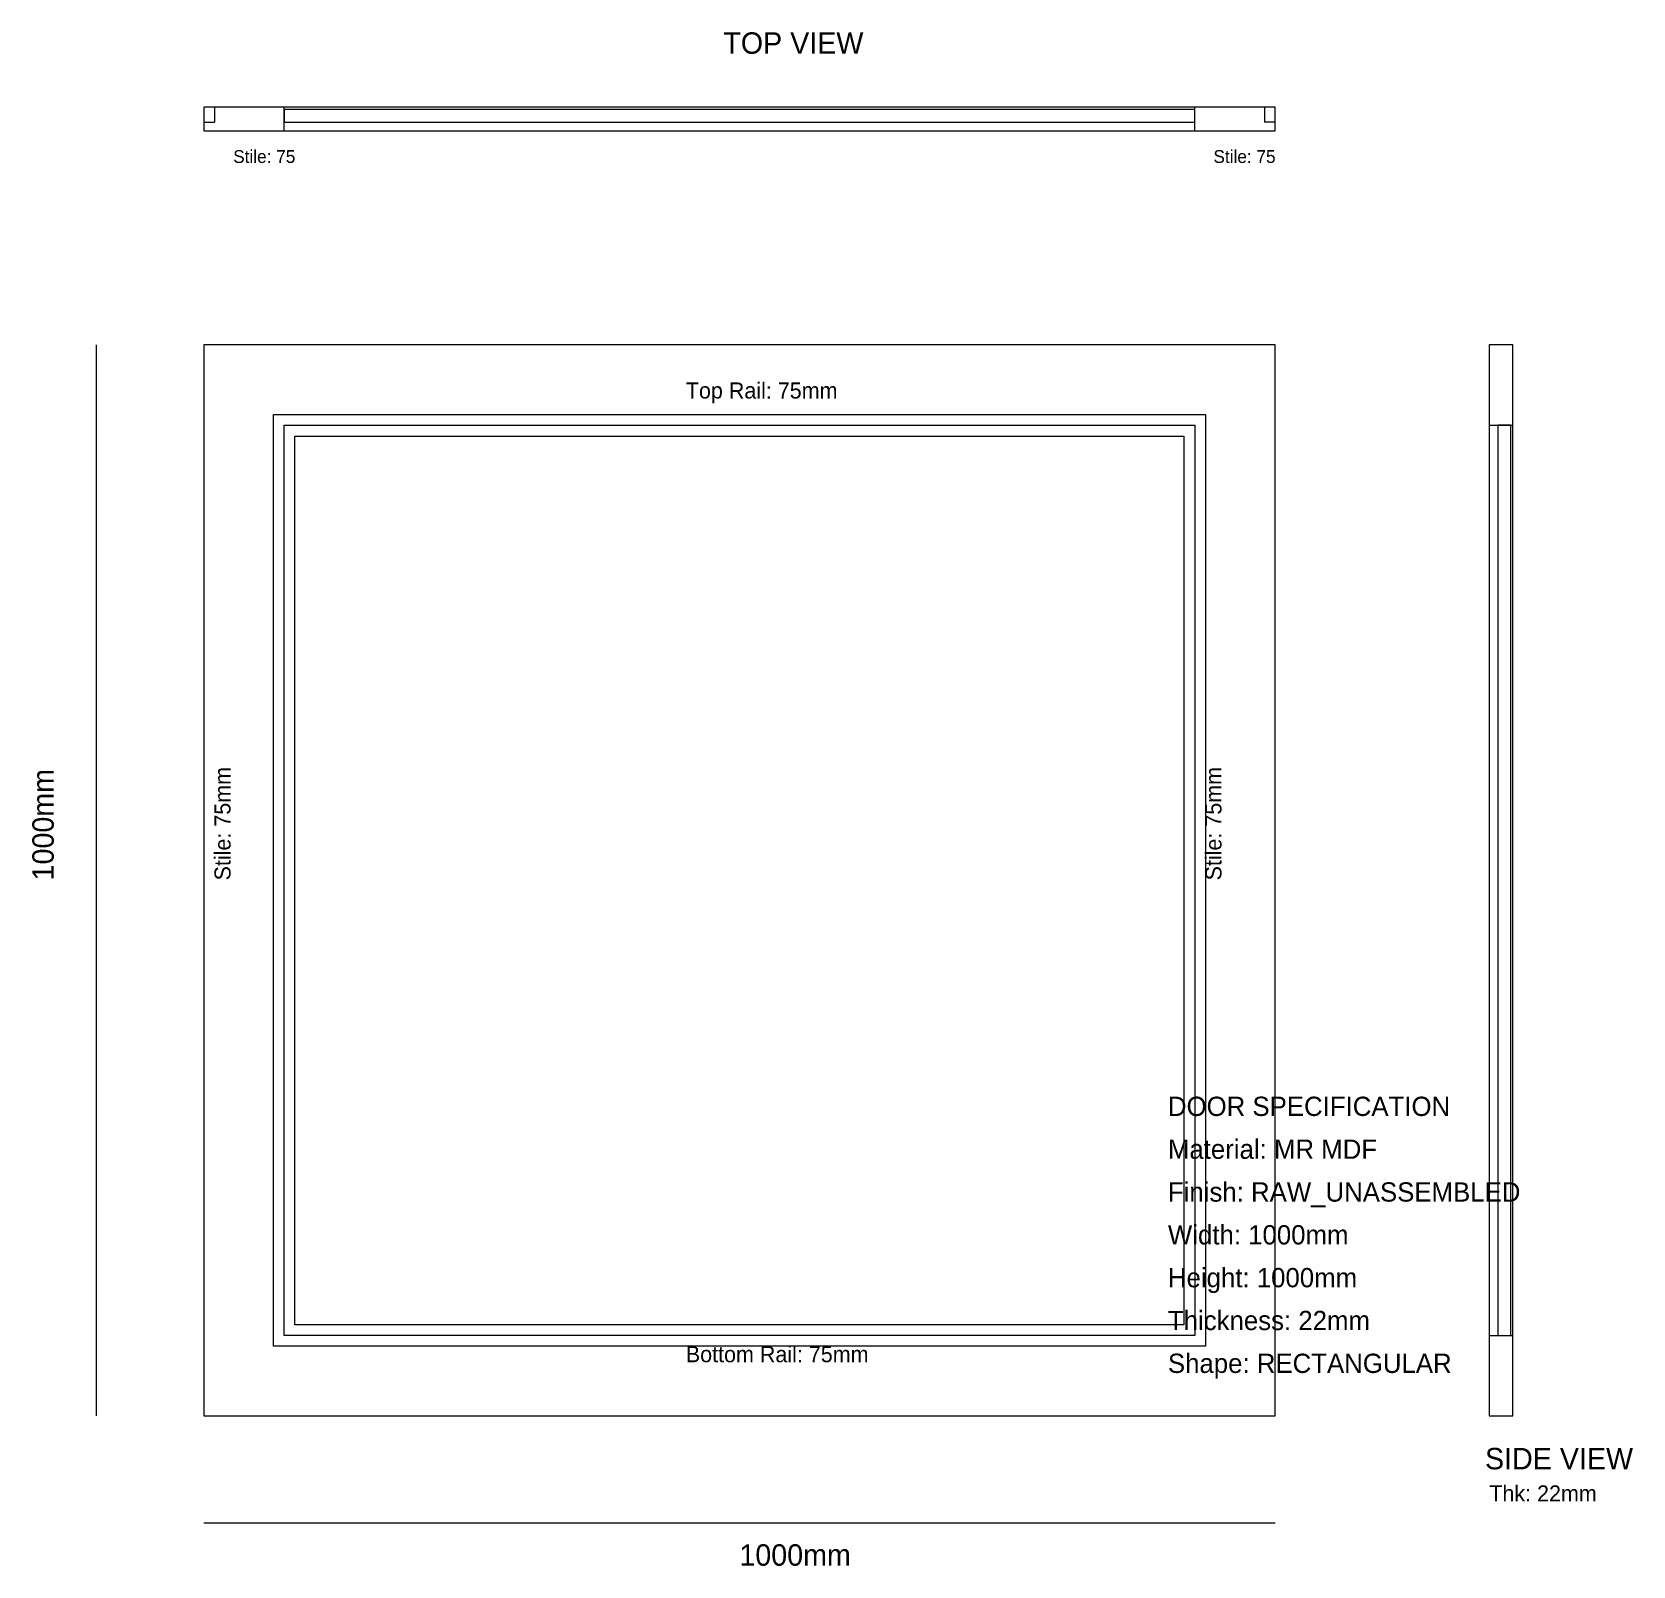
# Model space of a CAD drawing. Extents: x -160 to 1334, y -140 to 1292.
import ezdxf

# ---------------------------------------------------------------- set-up
doc = ezdxf.new("R2010")
doc.units = 0
for name, color, linetype, lineweight in [('BORDERS', 4, 'Continuous', 0), ('DIMENSIONS', 7, 'Continuous', 0), ('FRAME', 7, 'Continuous', 0), ('PANEL_GEOMETRY', 2, 'Continuous', 0), ('PANELS', 2, 'Continuous', 0), ('T3_INNER_BREAK', 6, 'Continuous', 0), ('T3_REBATE_FINISH', 6, 'Continuous', 0), ('T4_PROFILE_8MM_FINAL', 5, 'Continuous', 0), ('T4_PROFILE_8MM_OS', 5, 'Continuous', 0), ('T6_INNER_ONION', 1, 'Continuous', 0), ('T6_REBATE_12MM', 1, 'Continuous', 0)]:
    doc.layers.add(name, color=color, linetype=linetype, lineweight=lineweight)

msp = doc.modelspace()

# ---------------------------------------------------------------- linework, layer by layer
at = {"layer": 'BORDERS'}
for p, q in [((10, 1222), (10, 1208)), ((75, 1200), (75, 1222)), ((925, 1200), (925, 1222)), ((990, 1222), (990, 1208)), ((0, 1208), (10, 1208)), ((1000, 1208), (990, 1208)), ((1200, 925), (1222, 925)), ((1200, 75), (1222, 75))]:
    msp.add_line(p, q, dxfattribs=at)
at = {"layer": 'DIMENSIONS'}
for p, q in [((-100, 0), (-100, 1000)), ((0, -100), (1000, -100))]:
    msp.add_line(p, q, dxfattribs=at)
at = {"layer": 'FRAME'}
for points in [[(0, 1200), (1000, 1200), (1000, 1222), (0, 1222)], [(1200, 0), (1222, 0), (1222, 1000), (1200, 1000)]]:
    msp.add_lwpolyline(points, close=True, dxfattribs=at)
at = {"layer": 'PANEL_GEOMETRY'}
msp.add_lwpolyline([(85, 85), (85, 915), (915, 915), (915, 85)], close=True, dxfattribs=at)
at = {"layer": 'PANELS'}
for points in [[(75, 1208), (925, 1208), (925, 1220), (75, 1220)], [(1208, 75), (1220, 75), (1220, 925), (1208, 925)]]:
    msp.add_lwpolyline(points, close=True, dxfattribs=at)
at = {"layer": 'T3_INNER_BREAK'}
msp.add_lwpolyline([(75, 75), (75, 925), (925, 925), (925, 75)], close=True, dxfattribs=at)
at = {"layer": 'T3_REBATE_FINISH'}
msp.add_lwpolyline([(65, 65), (65, 935), (935, 935), (935, 65)], close=True, dxfattribs=at)
at = {"layer": 'T4_PROFILE_8MM_FINAL'}
msp.add_lwpolyline([(0, 0), (1000, 0), (1000, 1000), (0, 1000)], close=True, dxfattribs=at)
at = {"layer": 'T4_PROFILE_8MM_OS'}
msp.add_lwpolyline([(0, 0), (1000, 0), (1000, 1000), (0, 1000)], close=True, dxfattribs=at)
at = {"layer": 'T6_INNER_ONION'}
msp.add_lwpolyline([(75, 75), (75, 925), (925, 925), (925, 75)], close=True, dxfattribs=at)
at = {"layer": 'T6_REBATE_12MM'}
msp.add_lwpolyline([(65, 65), (65, 935), (935, 935), (935, 65)], close=True, dxfattribs=at)

# ---------------------------------------------------------------- texts
at = {"layer": 'DIMENSIONS'}
for s, height, p in [('TOP VIEW', 20, (485, 1272)), ('Stile: 75', 12, (27.5, 1170)), ('Stile: 75', 12, (942.5, 1170)), ('Top Rail: 75mm', 15, (450, 950)), ('DOOR SPECIFICATION', 18, (900, 280)), ('Material: MR MDF', 18, (900, 240)), ('Finish: RAW_UNASSEMBLED', 18, (900, 200)), ('Width: 1000mm', 18, (900, 160)), ('Height: 1000mm', 18, (900, 120)), ('Thickness: 22mm', 18, (900, 80)), ('Bottom Rail: 75mm', 15, (450, 50)), ('Shape: RECTANGULAR', 18, (900, 40)), ('SIDE VIEW', 20, (1196, -50)), ('Thk: 22mm', 15, (1200, -80)), ('1000mm', 20, (500, -140))]:
    msp.add_text(s, height=height, dxfattribs=at).set_placement(p)
for s, height, p in [('1000mm', 20, (-140, 500)), ('Stile: 75mm', 15, (25, 500)), ('Stile: 75mm', 15, (950, 500))]:
    msp.add_text(s, height=height, rotation=90, dxfattribs=at).set_placement(p)

doc.saveas('drawing.dxf')
